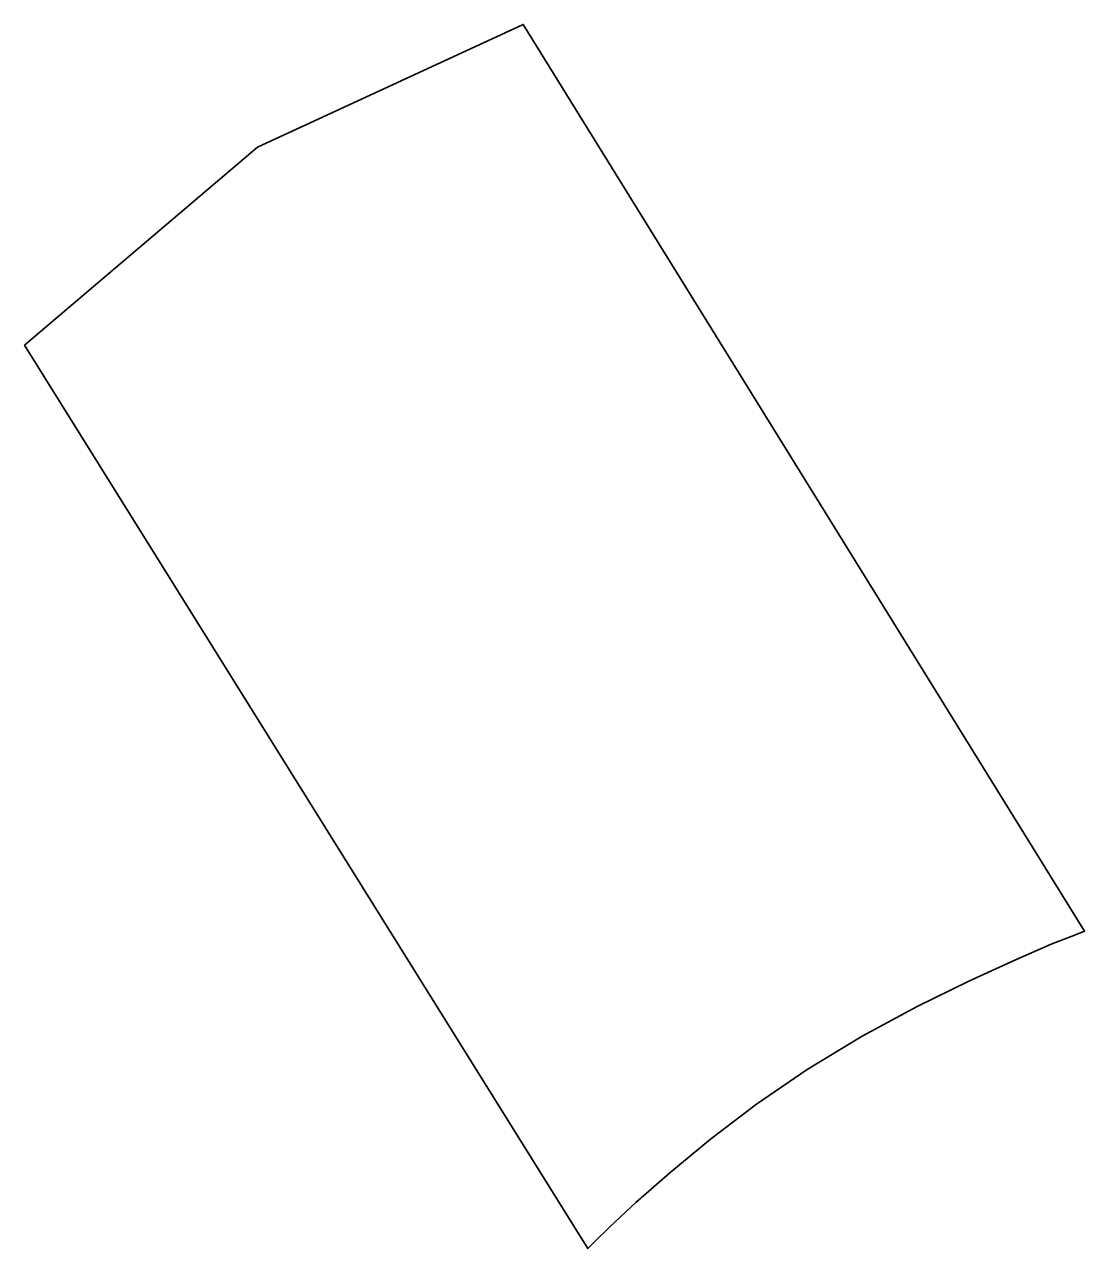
# Model space of a CAD drawing. Extents: x 0 to 2006, y -2317 to 0.
import ezdxf

# ---------------------------------------------------------------- set-up
doc = ezdxf.new("R2010")
doc.units = 0
doc.linetypes.add('Solid', pattern=[0])

msp = doc.modelspace()

# ---------------------------------------------------------------- linework, layer by layer
at = {"color": 0, "linetype": 'Solid', "lineweight": 35}
msp.add_lwpolyline([(0, -607), (441, -232), (944, 0), (2006, -1716), (1989, -1723), (1943, -1741), (1874, -1771), (1787, -1811), (1689, -1859), (1585, -1915), (1481, -1978), (1385, -2044), (1298, -2110), (1221, -2174), (1157, -2230), (1108, -2276), (1077, -2306), (1066, -2317), (0, -607)], close=True, dxfattribs=at)

doc.saveas('drawing.dxf')
